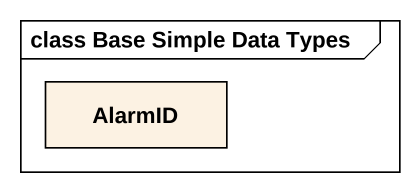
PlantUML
@startuml
mainframe class Base Simple Data Types
hide circle
hide empty members
class AlarmID
@enduml
